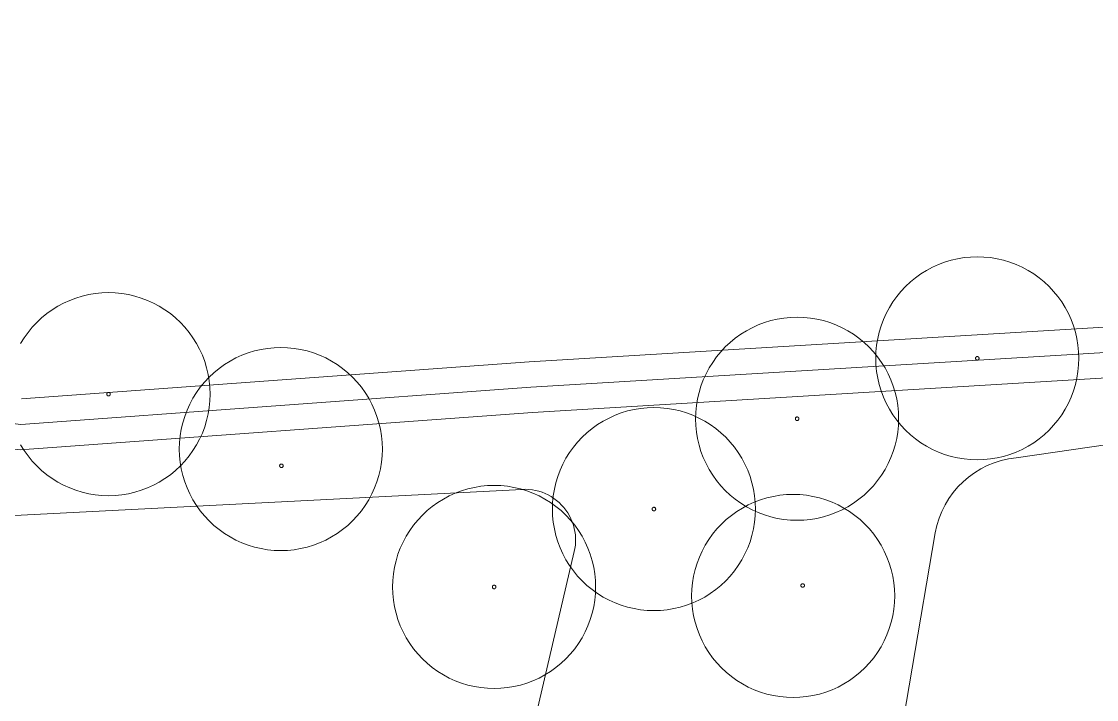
# Model space of a CAD drawing. Header units: inches. Extents: x 501854 to 503583, y 4345579 to 4347155.
# Drawn here: x 502585.98 to 502628.33, y 4346436.54 to 4346463.25 of the extents above; entities that cross this region are included whole.
import ezdxf

# ---------------------------------------------------------------- set-up
doc = ezdxf.new("R2010")
doc.units = ezdxf.units.IN
doc.header["$MEASUREMENT"] = 0
for name, color, linetype, lineweight in [('cp_alberi_linea', 252, 'Continuous', 9), ('cp_canne_tratteggio', 16, 'Continuous', 0), ('cp_pozzette_linee', 142, 'Continuous', 5), ('cp_recinzioni leggere_linea', 132, 'Continuous', 9), ('cp_vegetazione_linee', 34, 'Continuous', 5)]:
    doc.layers.add(name, color=color, linetype=linetype, lineweight=lineweight)

msp = doc.modelspace()

# ---------------------------------------------------------------- hatches: boundary and pattern name
at = {"layer": 'cp_canne_tratteggio', "lineweight": 25}
h = msp.add_hatch(dxfattribs=at)
h.set_pattern_fill('AR-SAND', color=256, scale=1.5, angle=25)
h.set_pattern_definition([(64.2604, (502743.642, 4346446.89), (-1.385729, 2.538138), [0, -2.28, 0, -2.55, 0, -2.4375]), (34.2604, (502743.642, 4346446.89), (0.464291, 4.97512), [0, -1.23, 0, -2.055, 0, -0.7875]), (354.2604, (502741.9946, 4346446.0592), (4.167091, 2.1108425), [0, -0.75, 0, -2.7, 0, -3.525]), (344.2604, (502741.9946, 4346446.059), (3.433469, 3.205822), [0, -0.375, 0, -1.77, 0, -2.025])])
h.paths.add_polyline_path([(501986.281, 4346399.105), (501992.935, 4346401.656, -0.087858), (502078.709, 4346409.996), (502055.176, 4346414.128), (502047.071, 4346414.128), (502025.651, 4346411.815), (502013.493, 4346410.948), (502005.099, 4346407.913), (501993.376, 4346406.178), (501985.56, 4346402.565), (501978.787, 4346403.354), (501975.795, 4346402.313), (501965.994, 4346398.9), (501964.513, 4346399.967), (501961.036, 4346399.377), (501962.485, 4346390.561), (501963.844, 4346390.744), (501967.866, 4346392.12), (501971.252, 4346393.39), (501974.533, 4346394.66), (501979.402, 4346396.565)])
h.paths.add_polyline_path([(502122.318, 4346406.595), (502113.821, 4346407.327), (502102.834, 4346410.692), (502094.776, 4346410.253), (502093.479, 4346408.389, -0.035951), (502128.187, 4346400.979, 0.258775), (502196.159, 4346400.784, -0.063887), (502290.862, 4346433.897), (502290.862, 4346435.079), (502280.765, 4346435.569), (502257.539, 4346429.251), (502239.698, 4346421.898), (502222.613, 4346417.467), (502208.549, 4346409.046), (502193.63, 4346406.067), (502190.347, 4346403.683), (502187.363, 4346401.001), (502176.025, 4346397.127), (502167.371, 4346396.68), (502159.464, 4346394.892), (502138.873, 4346399.28), (502134.918, 4346402.791)])
h.paths.add_polyline_path([(502082.177, 4346412.009), (502078.709, 4346409.996, -0.015034), (502093.479, 4346408.389)])
h.paths.add_polyline_path([(502353.44, 4346437.805), (502354.244, 4346437.9), (502354.964, 4346438.069), (502355.547, 4346438.302), (502356.563, 4346438.725), (502358.087, 4346439.318), (502361.452, 4346440.821), (502363.483, 4346441.012), (502364.457, 4346441.117), (502365.369, 4346441.35), (502367.418, 4346442.095), (502371.102, 4346442.109), (502371.631, 4346442.175), (502372.491, 4346442.44), (502374.304, 4346443.293), (502376.262, 4346443.763), (502378.312, 4346444.093), (502380.584, 4346444.453), (502380.673, 4346444.471), (502380.76, 4346444.498), (502383.669, 4346445.521), (502386.395, 4346446.699), (502394.491, 4346449.874), (502399.095, 4346451.621), (502406.16, 4346454.081), (502409.811, 4346455.272), (502413.541, 4346456.463), (502419.206, 4346458.222), (502423.489, 4346459.318), (502428.518, 4346459.416), (502430.836, 4346458.9), (502430.914, 4346458.886), (502430.993, 4346458.878), (502431.073, 4346458.876), (502431.153, 4346458.881), (502433.057, 4346459.071), (502434.565, 4346459.23), (502436.708, 4346459.151), (502440.607, 4346458.851), (502442.907, 4346458.276), (502445.462, 4346456.328), (502446.313, 4346455.579), (502447.979, 4346454.316), (502448.702, 4346453.847), (502450.589, 4346452.859), (502452.556, 4346450.76), (502453.244, 4346450.469), (502454.62, 4346450.311), (502456.632, 4346450.578), (502458.764, 4346451.027), (502461.394, 4346450.896), (502463.775, 4346450.816), (502465.978, 4346450.824), (502468.141, 4346450.737), (502472.745, 4346450.975), (502476.475, 4346451.055), (502480.67, 4346450.872), (502484.119, 4346450.105), (502484.594, 4346449.605), (502485.876, 4346449.214), (502487.584, 4346449.214), (502487.954, 4346450.248), (502482.423, 4346452.229), (502477.963, 4346453.837), (502471.707, 4346453.775), (502467.867, 4346453.899), (502462.23, 4346454.085), (502449.304, 4346457.705), (502448.036, 4346460.08), (502444.59, 4346462.583), (502438.482, 4346461.957), (502425.325, 4346461.645), (502408.566, 4346456.483), (502391.651, 4346451.165), (502384.446, 4346450.383), (502375.519, 4346446.941), (502356.375, 4346443.499), (502353.164, 4346441.458), (502348.98, 4346439.32), (502335.746, 4346437.863), (502321.539, 4346434.462), (502311.987, 4346435.116), (502308.869, 4346435.113), (502308.869, 4346433.462), (502311.87, 4346433.28), (502313.105, 4346433.175), (502317.259, 4346432.963), (502320.022, 4346432.81), (502320.095, 4346432.809), (502320.167, 4346432.813), (502320.184, 4346432.815), (502323.397, 4346433.772), (502326.917, 4346434.228), (502330.279, 4346434.155), (502330.79, 4346434.216), (502333.195, 4346434.963), (502334.981, 4346434.82), (502336.092, 4346434.851), (502337.68, 4346434.851), (502339.823, 4346435.014), (502342.598, 4346435.624), (502344.93, 4346435.846), (502347.955, 4346436.558), (502349.731, 4346437.279), (502351.928, 4346437.686)])
h.paths.add_polyline_path([(502768.185, 4346429.638), (502763.485, 4346428.055), (502757.435, 4346427.839), (502754.975, 4346427.752), (502747.195, 4346428.991), (502747.239, 4346427.582), (502750.564, 4346426.502), (502752.866, 4346426.184), (502755.644, 4346426.105), (502757.708, 4346426.263), (502759.613, 4346426.581), (502761.915, 4346426.978), (502764.058, 4346426.978), (502766.36, 4346427.057), (502768.257, 4346427.328)])

# ---------------------------------------------------------------- linework, layer by layer
at = {"layer": 'cp_alberi_linea'}
for points in [[(502627.632, 4346449.983), (502627.624, 4346450.244), (502627.598, 4346450.505), (502627.555, 4346450.763), (502627.496, 4346451.018), (502627.42, 4346451.268), (502627.328, 4346451.513), (502627.22, 4346451.752), (502627.096, 4346451.983), (502626.958, 4346452.205), (502626.806, 4346452.418), (502626.64, 4346452.62), (502626.461, 4346452.811), (502626.27, 4346452.99), (502626.067, 4346453.156), (502625.854, 4346453.309), (502625.632, 4346453.447), (502625.401, 4346453.57), (502625.163, 4346453.678), (502624.918, 4346453.77), (502624.667, 4346453.846), (502624.413, 4346453.906), (502624.154, 4346453.948), (502623.894, 4346453.974), (502623.632, 4346453.983), (502623.371, 4346453.974), (502623.11, 4346453.948), (502622.852, 4346453.906), (502622.597, 4346453.846), (502622.346, 4346453.77), (502622.101, 4346453.678), (502621.863, 4346453.57), (502621.632, 4346453.447), (502621.41, 4346453.309), (502621.197, 4346453.156), (502620.995, 4346452.99), (502620.804, 4346452.811), (502620.625, 4346452.62), (502620.459, 4346452.418), (502620.306, 4346452.205), (502620.168, 4346451.983), (502620.045, 4346451.752), (502619.937, 4346451.513), (502619.844, 4346451.268), (502619.769, 4346451.018), (502619.709, 4346450.763), (502619.666, 4346450.505), (502619.641, 4346450.244), (502619.632, 4346449.983), (502619.641, 4346449.721), (502619.666, 4346449.461), (502619.709, 4346449.202), (502619.769, 4346448.947), (502619.844, 4346448.697), (502619.937, 4346448.452), (502620.045, 4346448.214), (502620.168, 4346447.983), (502620.306, 4346447.76), (502620.459, 4346447.548), (502620.625, 4346447.345), (502620.804, 4346447.154), (502620.995, 4346446.975), (502621.197, 4346446.809), (502621.41, 4346446.657), (502621.632, 4346446.519), (502621.863, 4346446.395), (502622.101, 4346446.287), (502622.346, 4346446.195), (502622.597, 4346446.119), (502622.852, 4346446.06), (502623.11, 4346446.017), (502623.371, 4346445.991), (502623.632, 4346445.983), (502623.894, 4346445.991), (502624.154, 4346446.017), (502624.413, 4346446.06), (502624.667, 4346446.119), (502624.918, 4346446.195), (502625.163, 4346446.287), (502625.401, 4346446.395), (502625.632, 4346446.519), (502625.854, 4346446.657), (502626.067, 4346446.809), (502626.27, 4346446.975), (502626.461, 4346447.154), (502626.64, 4346447.345), (502626.806, 4346447.548), (502626.958, 4346447.76), (502627.096, 4346447.983), (502627.22, 4346448.214), (502627.328, 4346448.452), (502627.42, 4346448.697), (502627.496, 4346448.947), (502627.555, 4346449.202), (502627.598, 4346449.461), (502627.624, 4346449.721)], [(502620.534, 4346447.602), (502620.525, 4346447.864), (502620.499, 4346448.124), (502620.457, 4346448.383), (502620.397, 4346448.637), (502620.321, 4346448.888), (502620.229, 4346449.133), (502620.121, 4346449.371), (502619.998, 4346449.602), (502619.86, 4346449.824), (502619.707, 4346450.037), (502619.541, 4346450.24), (502619.362, 4346450.431), (502619.171, 4346450.61), (502618.969, 4346450.776), (502618.756, 4346450.928), (502618.534, 4346451.066), (502618.303, 4346451.19), (502618.064, 4346451.298), (502617.819, 4346451.39), (502617.569, 4346451.466), (502617.314, 4346451.525), (502617.056, 4346451.568), (502616.795, 4346451.594), (502616.534, 4346451.602), (502616.272, 4346451.594), (502616.012, 4346451.568), (502615.753, 4346451.525), (502615.498, 4346451.466), (502615.248, 4346451.39), (502615.003, 4346451.298), (502614.765, 4346451.19), (502614.534, 4346451.066), (502614.311, 4346450.928), (502614.099, 4346450.776), (502613.896, 4346450.61), (502613.705, 4346450.431), (502613.526, 4346450.24), (502613.36, 4346450.037), (502613.208, 4346449.824), (502613.07, 4346449.602), (502612.946, 4346449.371), (502612.838, 4346449.133), (502612.746, 4346448.888), (502612.67, 4346448.637), (502612.611, 4346448.383), (502612.568, 4346448.124), (502612.542, 4346447.864), (502612.534, 4346447.602), (502612.542, 4346447.341), (502612.568, 4346447.08), (502612.611, 4346446.822), (502612.67, 4346446.567), (502612.746, 4346446.316), (502612.838, 4346446.071), (502612.946, 4346445.833), (502613.07, 4346445.602), (502613.208, 4346445.38), (502613.36, 4346445.167), (502613.526, 4346444.965), (502613.705, 4346444.774), (502613.896, 4346444.595), (502614.099, 4346444.429), (502614.311, 4346444.276), (502614.534, 4346444.138), (502614.765, 4346444.015), (502615.003, 4346443.907), (502615.248, 4346443.814), (502615.498, 4346443.738), (502615.753, 4346443.679), (502616.012, 4346443.636), (502616.272, 4346443.611), (502616.534, 4346443.602), (502616.795, 4346443.611), (502617.056, 4346443.636), (502617.314, 4346443.679), (502617.569, 4346443.738), (502617.819, 4346443.814), (502618.064, 4346443.907), (502618.303, 4346444.015), (502618.534, 4346444.138), (502618.756, 4346444.276), (502618.969, 4346444.429), (502619.171, 4346444.595), (502619.362, 4346444.774), (502619.541, 4346444.965), (502619.707, 4346445.167), (502619.86, 4346445.38), (502619.998, 4346445.602), (502620.121, 4346445.833), (502620.229, 4346446.071), (502620.321, 4346446.316), (502620.397, 4346446.567), (502620.457, 4346446.822), (502620.499, 4346447.08), (502620.525, 4346447.341)], [(502600.193, 4346446.408), (502600.184, 4346446.67), (502600.158, 4346446.931), (502600.116, 4346447.189), (502600.056, 4346447.444), (502599.98, 4346447.694), (502599.888, 4346447.939), (502599.78, 4346448.178), (502599.657, 4346448.408), (502599.519, 4346448.631), (502599.366, 4346448.843), (502599.2, 4346449.046), (502599.021, 4346449.237), (502598.83, 4346449.416), (502598.628, 4346449.582), (502598.415, 4346449.734), (502598.193, 4346449.873), (502597.962, 4346449.996), (502597.723, 4346450.104), (502597.478, 4346450.196), (502597.228, 4346450.272), (502596.973, 4346450.332), (502596.715, 4346450.374), (502596.454, 4346450.4), (502596.193, 4346450.408), (502595.931, 4346450.4), (502595.671, 4346450.374), (502595.412, 4346450.332), (502595.157, 4346450.272), (502594.907, 4346450.196), (502594.662, 4346450.104), (502594.423, 4346449.996), (502594.193, 4346449.873), (502593.97, 4346449.734), (502593.758, 4346449.582), (502593.555, 4346449.416), (502593.364, 4346449.237), (502593.185, 4346449.046), (502593.019, 4346448.843), (502592.867, 4346448.631), (502592.729, 4346448.408), (502592.605, 4346448.178), (502592.497, 4346447.939), (502592.405, 4346447.694), (502592.329, 4346447.444), (502592.269, 4346447.189), (502592.227, 4346446.931), (502592.201, 4346446.67), (502592.193, 4346446.408), (502592.201, 4346446.147), (502592.227, 4346445.886), (502592.269, 4346445.628), (502592.329, 4346445.373), (502592.405, 4346445.123), (502592.497, 4346444.878), (502592.605, 4346444.639), (502592.729, 4346444.408), (502592.867, 4346444.186), (502593.019, 4346443.973), (502593.185, 4346443.771), (502593.364, 4346443.58), (502593.555, 4346443.401), (502593.758, 4346443.235), (502593.97, 4346443.083), (502594.193, 4346442.944), (502594.423, 4346442.821), (502594.662, 4346442.713), (502594.907, 4346442.621), (502595.157, 4346442.545), (502595.412, 4346442.485), (502595.671, 4346442.443), (502595.931, 4346442.417), (502596.193, 4346442.408), (502596.454, 4346442.417), (502596.715, 4346442.443), (502596.973, 4346442.485), (502597.228, 4346442.545), (502597.478, 4346442.621), (502597.723, 4346442.713), (502597.962, 4346442.821), (502598.193, 4346442.944), (502598.415, 4346443.083), (502598.628, 4346443.235), (502598.83, 4346443.401), (502599.021, 4346443.58), (502599.2, 4346443.771), (502599.366, 4346443.973), (502599.519, 4346444.186), (502599.657, 4346444.408), (502599.78, 4346444.639), (502599.888, 4346444.878), (502599.98, 4346445.123), (502600.056, 4346445.373), (502600.116, 4346445.628), (502600.158, 4346445.886), (502600.184, 4346446.147)], [(502623.702, 4346449.983), (502623.702, 4346449.987), (502623.702, 4346449.992), (502623.701, 4346449.996), (502623.7, 4346450.001), (502623.699, 4346450.005), (502623.697, 4346450.009), (502623.695, 4346450.014), (502623.693, 4346450.018), (502623.69, 4346450.022), (502623.688, 4346450.025), (502623.685, 4346450.029), (502623.682, 4346450.032), (502623.678, 4346450.035), (502623.675, 4346450.038), (502623.671, 4346450.041), (502623.667, 4346450.043), (502623.663, 4346450.046), (502623.659, 4346450.047), (502623.655, 4346450.049), (502623.65, 4346450.05), (502623.646, 4346450.051), (502623.641, 4346450.052), (502623.637, 4346450.053), (502623.632, 4346450.053), (502623.628, 4346450.053), (502623.623, 4346450.052), (502623.619, 4346450.051), (502623.614, 4346450.05), (502623.61, 4346450.049), (502623.605, 4346450.047), (502623.601, 4346450.046), (502623.597, 4346450.043), (502623.593, 4346450.041), (502623.59, 4346450.038), (502623.586, 4346450.035), (502623.583, 4346450.032), (502623.58, 4346450.029), (502623.577, 4346450.025), (502623.574, 4346450.022), (502623.571, 4346450.018), (502623.569, 4346450.014), (502623.567, 4346450.009), (502623.566, 4346450.005), (502623.564, 4346450.001), (502623.563, 4346449.996), (502623.563, 4346449.992), (502623.562, 4346449.987), (502623.562, 4346449.983), (502623.562, 4346449.978), (502623.563, 4346449.974), (502623.563, 4346449.969), (502623.564, 4346449.965), (502623.566, 4346449.96), (502623.567, 4346449.956), (502623.569, 4346449.952), (502623.571, 4346449.948), (502623.574, 4346449.944), (502623.577, 4346449.94), (502623.58, 4346449.936), (502623.583, 4346449.933), (502623.586, 4346449.93), (502623.59, 4346449.927), (502623.593, 4346449.924), (502623.597, 4346449.922), (502623.601, 4346449.92), (502623.605, 4346449.918), (502623.61, 4346449.916), (502623.614, 4346449.915), (502623.619, 4346449.914), (502623.623, 4346449.913), (502623.628, 4346449.913), (502623.632, 4346449.913), (502623.637, 4346449.913), (502623.641, 4346449.913), (502623.646, 4346449.914), (502623.65, 4346449.915), (502623.655, 4346449.916), (502623.659, 4346449.918), (502623.663, 4346449.92), (502623.667, 4346449.922), (502623.671, 4346449.924), (502623.675, 4346449.927), (502623.678, 4346449.93), (502623.682, 4346449.933), (502623.685, 4346449.936), (502623.688, 4346449.94), (502623.69, 4346449.944), (502623.693, 4346449.948), (502623.695, 4346449.952), (502623.697, 4346449.956), (502623.699, 4346449.96), (502623.7, 4346449.965), (502623.701, 4346449.969), (502623.702, 4346449.974), (502623.702, 4346449.978)], [(502589.476, 4346448.57), (502589.475, 4346448.575), (502589.475, 4346448.579), (502589.474, 4346448.584), (502589.473, 4346448.588), (502589.472, 4346448.593), (502589.47, 4346448.597), (502589.468, 4346448.601), (502589.466, 4346448.605), (502589.464, 4346448.609), (502589.461, 4346448.613), (502589.458, 4346448.616), (502589.455, 4346448.62), (502589.452, 4346448.623), (502589.448, 4346448.626), (502589.444, 4346448.629), (502589.44, 4346448.631), (502589.436, 4346448.633), (502589.432, 4346448.635), (502589.428, 4346448.637), (502589.424, 4346448.638), (502589.419, 4346448.639), (502589.415, 4346448.64), (502589.41, 4346448.64), (502589.405, 4346448.64), (502589.401, 4346448.64), (502589.396, 4346448.64), (502589.392, 4346448.639), (502589.387, 4346448.638), (502589.383, 4346448.637), (502589.379, 4346448.635), (502589.374, 4346448.633), (502589.37, 4346448.631), (502589.366, 4346448.629), (502589.363, 4346448.626), (502589.359, 4346448.623), (502589.356, 4346448.62), (502589.353, 4346448.616), (502589.35, 4346448.613), (502589.347, 4346448.609), (502589.345, 4346448.605), (502589.343, 4346448.601), (502589.341, 4346448.597), (502589.339, 4346448.593), (502589.338, 4346448.588), (502589.337, 4346448.584), (502589.336, 4346448.579), (502589.335, 4346448.575), (502589.335, 4346448.57), (502589.335, 4346448.566), (502589.336, 4346448.561), (502589.337, 4346448.557), (502589.338, 4346448.552), (502589.339, 4346448.548), (502589.341, 4346448.543), (502589.343, 4346448.539), (502589.345, 4346448.535), (502589.347, 4346448.531), (502589.35, 4346448.528), (502589.353, 4346448.524), (502589.356, 4346448.521), (502589.359, 4346448.518), (502589.363, 4346448.515), (502589.366, 4346448.512), (502589.37, 4346448.51), (502589.374, 4346448.507), (502589.379, 4346448.505), (502589.383, 4346448.504), (502589.387, 4346448.503), (502589.392, 4346448.501), (502589.396, 4346448.501), (502589.401, 4346448.5), (502589.405, 4346448.5), (502589.41, 4346448.5), (502589.415, 4346448.501), (502589.419, 4346448.501), (502589.424, 4346448.503), (502589.428, 4346448.504), (502589.432, 4346448.505), (502589.436, 4346448.507), (502589.44, 4346448.51), (502589.444, 4346448.512), (502589.448, 4346448.515), (502589.452, 4346448.518), (502589.455, 4346448.521), (502589.458, 4346448.524), (502589.461, 4346448.528), (502589.464, 4346448.531), (502589.466, 4346448.535), (502589.468, 4346448.539), (502589.47, 4346448.543), (502589.472, 4346448.548), (502589.473, 4346448.552), (502589.474, 4346448.557), (502589.475, 4346448.561), (502589.475, 4346448.566)], [(502614.892, 4346444.044), (502614.883, 4346444.305), (502614.858, 4346444.566), (502614.815, 4346444.824), (502614.756, 4346445.079), (502614.68, 4346445.33), (502614.588, 4346445.575), (502614.48, 4346445.813), (502614.356, 4346446.044), (502614.218, 4346446.266), (502614.065, 4346446.479), (502613.899, 4346446.681), (502613.72, 4346446.872), (502613.529, 4346447.051), (502613.327, 4346447.217), (502613.114, 4346447.37), (502612.892, 4346447.508), (502612.661, 4346447.631), (502612.423, 4346447.739), (502612.178, 4346447.832), (502611.927, 4346447.908), (502611.672, 4346447.967), (502611.414, 4346448.01), (502611.154, 4346448.035), (502610.892, 4346448.044), (502610.63, 4346448.035), (502610.37, 4346448.01), (502610.112, 4346447.967), (502609.857, 4346447.908), (502609.606, 4346447.832), (502609.361, 4346447.739), (502609.123, 4346447.631), (502608.892, 4346447.508), (502608.67, 4346447.37), (502608.457, 4346447.217), (502608.255, 4346447.051), (502608.064, 4346446.872), (502607.885, 4346446.681), (502607.719, 4346446.479), (502607.566, 4346446.266), (502607.428, 4346446.044), (502607.305, 4346445.813), (502607.197, 4346445.575), (502607.104, 4346445.33), (502607.028, 4346445.079), (502606.969, 4346444.824), (502606.926, 4346444.566), (502606.901, 4346444.305), (502606.892, 4346444.044), (502606.901, 4346443.782), (502606.926, 4346443.522), (502606.969, 4346443.263), (502607.028, 4346443.009), (502607.104, 4346442.758), (502607.197, 4346442.513), (502607.305, 4346442.275), (502607.428, 4346442.044), (502607.566, 4346441.822), (502607.719, 4346441.609), (502607.885, 4346441.406), (502608.064, 4346441.215), (502608.255, 4346441.036), (502608.457, 4346440.87), (502608.67, 4346440.718), (502608.892, 4346440.58), (502609.123, 4346440.456), (502609.361, 4346440.348), (502609.606, 4346440.256), (502609.857, 4346440.18), (502610.112, 4346440.121), (502610.37, 4346440.078), (502610.63, 4346440.052), (502610.892, 4346440.044), (502611.154, 4346440.052), (502611.414, 4346440.078), (502611.672, 4346440.121), (502611.927, 4346440.18), (502612.178, 4346440.256), (502612.423, 4346440.348), (502612.661, 4346440.456), (502612.892, 4346440.58), (502613.114, 4346440.718), (502613.327, 4346440.87), (502613.529, 4346441.036), (502613.72, 4346441.215), (502613.899, 4346441.406), (502614.065, 4346441.609), (502614.218, 4346441.822), (502614.356, 4346442.044), (502614.48, 4346442.275), (502614.588, 4346442.513), (502614.68, 4346442.758), (502614.756, 4346443.009), (502614.815, 4346443.263), (502614.858, 4346443.522), (502614.883, 4346443.782)], [(502616.604, 4346447.602), (502616.604, 4346447.607), (502616.603, 4346447.611), (502616.602, 4346447.616), (502616.601, 4346447.62), (502616.6, 4346447.625), (502616.598, 4346447.629), (502616.597, 4346447.633), (502616.594, 4346447.637), (502616.592, 4346447.641), (502616.589, 4346447.645), (502616.586, 4346447.648), (502616.583, 4346447.652), (502616.58, 4346447.655), (502616.576, 4346447.658), (502616.573, 4346447.66), (502616.569, 4346447.663), (502616.565, 4346447.665), (502616.561, 4346447.667), (502616.556, 4346447.669), (502616.552, 4346447.67), (502616.547, 4346447.671), (502616.543, 4346447.672), (502616.538, 4346447.672), (502616.534, 4346447.672), (502616.529, 4346447.672), (502616.525, 4346447.672), (502616.52, 4346447.671), (502616.516, 4346447.67), (502616.511, 4346447.669), (502616.507, 4346447.667), (502616.503, 4346447.665), (502616.499, 4346447.663), (502616.495, 4346447.66), (502616.491, 4346447.658), (502616.487, 4346447.655), (502616.484, 4346447.652), (502616.481, 4346447.648), (502616.478, 4346447.645), (502616.475, 4346447.641), (502616.473, 4346447.637), (502616.471, 4346447.633), (502616.469, 4346447.629), (502616.467, 4346447.625), (502616.466, 4346447.62), (502616.465, 4346447.616), (502616.464, 4346447.611), (502616.464, 4346447.607), (502616.464, 4346447.602), (502616.464, 4346447.598), (502616.464, 4346447.593), (502616.465, 4346447.589), (502616.466, 4346447.584), (502616.467, 4346447.58), (502616.469, 4346447.575), (502616.471, 4346447.571), (502616.473, 4346447.567), (502616.475, 4346447.563), (502616.478, 4346447.56), (502616.481, 4346447.556), (502616.484, 4346447.553), (502616.487, 4346447.549), (502616.491, 4346447.547), (502616.495, 4346447.544), (502616.499, 4346447.541), (502616.503, 4346447.539), (502616.507, 4346447.537), (502616.511, 4346447.536), (502616.516, 4346447.534), (502616.52, 4346447.533), (502616.525, 4346447.533), (502616.529, 4346447.532), (502616.534, 4346447.532), (502616.538, 4346447.532), (502616.543, 4346447.533), (502616.547, 4346447.533), (502616.552, 4346447.534), (502616.556, 4346447.536), (502616.561, 4346447.537), (502616.565, 4346447.539), (502616.569, 4346447.541), (502616.573, 4346447.544), (502616.576, 4346447.547), (502616.58, 4346447.549), (502616.583, 4346447.553), (502616.586, 4346447.556), (502616.589, 4346447.56), (502616.592, 4346447.563), (502616.594, 4346447.567), (502616.597, 4346447.571), (502616.598, 4346447.575), (502616.6, 4346447.58), (502616.601, 4346447.584), (502616.602, 4346447.589), (502616.603, 4346447.593), (502616.604, 4346447.598)], [(502596.286, 4346445.748), (502596.286, 4346445.753), (502596.285, 4346445.757), (502596.285, 4346445.762), (502596.283, 4346445.766), (502596.282, 4346445.771), (502596.281, 4346445.775), (502596.279, 4346445.779), (502596.276, 4346445.783), (502596.274, 4346445.787), (502596.271, 4346445.791), (502596.268, 4346445.794), (502596.265, 4346445.798), (502596.262, 4346445.801), (502596.258, 4346445.804), (502596.255, 4346445.807), (502596.251, 4346445.809), (502596.247, 4346445.811), (502596.243, 4346445.813), (502596.238, 4346445.815), (502596.234, 4346445.816), (502596.229, 4346445.817), (502596.225, 4346445.818), (502596.22, 4346445.818), (502596.216, 4346445.818), (502596.211, 4346445.818), (502596.207, 4346445.818), (502596.202, 4346445.817), (502596.198, 4346445.816), (502596.193, 4346445.815), (502596.189, 4346445.813), (502596.185, 4346445.811), (502596.181, 4346445.809), (502596.177, 4346445.807), (502596.173, 4346445.804), (502596.17, 4346445.801), (502596.166, 4346445.798), (502596.163, 4346445.794), (502596.16, 4346445.791), (502596.157, 4346445.787), (502596.155, 4346445.783), (502596.153, 4346445.779), (502596.151, 4346445.775), (502596.149, 4346445.771), (502596.148, 4346445.766), (502596.147, 4346445.762), (502596.146, 4346445.757), (502596.146, 4346445.753), (502596.146, 4346445.748), (502596.146, 4346445.744), (502596.146, 4346445.739), (502596.147, 4346445.735), (502596.148, 4346445.73), (502596.149, 4346445.726), (502596.151, 4346445.721), (502596.153, 4346445.717), (502596.155, 4346445.713), (502596.157, 4346445.709), (502596.16, 4346445.706), (502596.163, 4346445.702), (502596.166, 4346445.699), (502596.17, 4346445.696), (502596.173, 4346445.693), (502596.177, 4346445.69), (502596.181, 4346445.688), (502596.185, 4346445.685), (502596.189, 4346445.684), (502596.193, 4346445.682), (502596.198, 4346445.681), (502596.202, 4346445.68), (502596.207, 4346445.679), (502596.211, 4346445.678), (502596.216, 4346445.678), (502596.22, 4346445.678), (502596.225, 4346445.679), (502596.229, 4346445.68), (502596.234, 4346445.681), (502596.238, 4346445.682), (502596.243, 4346445.684), (502596.247, 4346445.685), (502596.251, 4346445.688), (502596.255, 4346445.69), (502596.258, 4346445.693), (502596.262, 4346445.696), (502596.265, 4346445.699), (502596.268, 4346445.702), (502596.271, 4346445.706), (502596.274, 4346445.709), (502596.276, 4346445.713), (502596.279, 4346445.717), (502596.281, 4346445.721), (502596.282, 4346445.726), (502596.283, 4346445.73), (502596.285, 4346445.735), (502596.285, 4346445.739), (502596.286, 4346445.744)], [(502608.597, 4346440.975), (502608.588, 4346441.236), (502608.563, 4346441.497), (502608.52, 4346441.755), (502608.461, 4346442.01), (502608.385, 4346442.261), (502608.293, 4346442.506), (502608.184, 4346442.744), (502608.061, 4346442.975), (502607.923, 4346443.197), (502607.77, 4346443.41), (502607.604, 4346443.612), (502607.425, 4346443.803), (502607.234, 4346443.982), (502607.032, 4346444.148), (502606.819, 4346444.301), (502606.597, 4346444.439), (502606.366, 4346444.562), (502606.128, 4346444.67), (502605.883, 4346444.763), (502605.632, 4346444.838), (502605.377, 4346444.898), (502605.119, 4346444.941), (502604.859, 4346444.966), (502604.597, 4346444.975), (502604.335, 4346444.966), (502604.075, 4346444.941), (502603.817, 4346444.898), (502603.562, 4346444.838), (502603.311, 4346444.763), (502603.066, 4346444.67), (502602.828, 4346444.562), (502602.597, 4346444.439), (502602.375, 4346444.301), (502602.162, 4346444.148), (502601.96, 4346443.982), (502601.769, 4346443.803), (502601.59, 4346443.612), (502601.424, 4346443.41), (502601.271, 4346443.197), (502601.133, 4346442.975), (502601.009, 4346442.744), (502600.901, 4346442.506), (502600.809, 4346442.261), (502600.733, 4346442.01), (502600.674, 4346441.755), (502600.631, 4346441.497), (502600.606, 4346441.236), (502600.597, 4346440.975), (502600.606, 4346440.713), (502600.631, 4346440.453), (502600.674, 4346440.194), (502600.733, 4346439.94), (502600.809, 4346439.689), (502600.901, 4346439.444), (502601.009, 4346439.206), (502601.133, 4346438.975), (502601.271, 4346438.753), (502601.424, 4346438.54), (502601.59, 4346438.337), (502601.769, 4346438.146), (502601.96, 4346437.967), (502602.162, 4346437.801), (502602.375, 4346437.649), (502602.597, 4346437.511), (502602.828, 4346437.387), (502603.066, 4346437.279), (502603.311, 4346437.187), (502603.562, 4346437.111), (502603.817, 4346437.052), (502604.075, 4346437.009), (502604.335, 4346436.983), (502604.597, 4346436.975), (502604.859, 4346436.983), (502605.119, 4346437.009), (502605.377, 4346437.052), (502605.632, 4346437.111), (502605.883, 4346437.187), (502606.128, 4346437.279), (502606.366, 4346437.387), (502606.597, 4346437.511), (502606.819, 4346437.649), (502607.032, 4346437.801), (502607.234, 4346437.967), (502607.425, 4346438.146), (502607.604, 4346438.337), (502607.77, 4346438.54), (502607.923, 4346438.753), (502608.061, 4346438.975), (502608.184, 4346439.206), (502608.293, 4346439.444), (502608.385, 4346439.689), (502608.461, 4346439.94), (502608.52, 4346440.194), (502608.563, 4346440.453), (502608.588, 4346440.713)], [(502620.379, 4346440.622), (502620.37, 4346440.883), (502620.345, 4346441.144), (502620.302, 4346441.402), (502620.242, 4346441.657), (502620.166, 4346441.908), (502620.074, 4346442.153), (502619.966, 4346442.391), (502619.843, 4346442.622), (502619.705, 4346442.844), (502619.552, 4346443.057), (502619.386, 4346443.259), (502619.207, 4346443.45), (502619.016, 4346443.629), (502618.814, 4346443.795), (502618.601, 4346443.948), (502618.379, 4346444.086), (502618.148, 4346444.209), (502617.909, 4346444.317), (502617.665, 4346444.409), (502617.414, 4346444.485), (502617.159, 4346444.545), (502616.901, 4346444.588), (502616.64, 4346444.613), (502616.379, 4346444.622), (502616.117, 4346444.613), (502615.857, 4346444.588), (502615.598, 4346444.545), (502615.343, 4346444.485), (502615.093, 4346444.409), (502614.848, 4346444.317), (502614.61, 4346444.209), (502614.379, 4346444.086), (502614.156, 4346443.948), (502613.944, 4346443.795), (502613.741, 4346443.629), (502613.55, 4346443.45), (502613.371, 4346443.259), (502613.205, 4346443.057), (502613.053, 4346442.844), (502612.915, 4346442.622), (502612.791, 4346442.391), (502612.683, 4346442.153), (502612.591, 4346441.908), (502612.515, 4346441.657), (502612.456, 4346441.402), (502612.413, 4346441.144), (502612.387, 4346440.883), (502612.379, 4346440.622), (502612.387, 4346440.36), (502612.413, 4346440.1), (502612.456, 4346439.841), (502612.515, 4346439.587), (502612.591, 4346439.336), (502612.683, 4346439.091), (502612.791, 4346438.853), (502612.915, 4346438.622), (502613.053, 4346438.399), (502613.205, 4346438.187), (502613.371, 4346437.984), (502613.55, 4346437.793), (502613.741, 4346437.614), (502613.944, 4346437.448), (502614.156, 4346437.296), (502614.379, 4346437.158), (502614.61, 4346437.034), (502614.848, 4346436.926), (502615.093, 4346436.834), (502615.343, 4346436.758), (502615.598, 4346436.699), (502615.857, 4346436.656), (502616.117, 4346436.63), (502616.379, 4346436.622), (502616.64, 4346436.63), (502616.901, 4346436.656), (502617.159, 4346436.699), (502617.414, 4346436.758), (502617.665, 4346436.834), (502617.909, 4346436.926), (502618.148, 4346437.034), (502618.379, 4346437.158), (502618.601, 4346437.296), (502618.814, 4346437.448), (502619.016, 4346437.614), (502619.207, 4346437.793), (502619.386, 4346437.984), (502619.552, 4346438.187), (502619.705, 4346438.399), (502619.843, 4346438.622), (502619.966, 4346438.853), (502620.074, 4346439.091), (502620.166, 4346439.336), (502620.242, 4346439.587), (502620.302, 4346439.841), (502620.345, 4346440.1), (502620.37, 4346440.36)], [(502610.962, 4346444.044), (502610.962, 4346444.048), (502610.962, 4346444.053), (502610.961, 4346444.058), (502610.96, 4346444.062), (502610.958, 4346444.066), (502610.957, 4346444.071), (502610.955, 4346444.075), (502610.953, 4346444.079), (502610.95, 4346444.083), (502610.948, 4346444.087), (502610.945, 4346444.09), (502610.942, 4346444.093), (502610.938, 4346444.097), (502610.935, 4346444.099), (502610.931, 4346444.102), (502610.927, 4346444.105), (502610.923, 4346444.107), (502610.919, 4346444.109), (502610.915, 4346444.11), (502610.91, 4346444.112), (502610.906, 4346444.113), (502610.901, 4346444.113), (502610.897, 4346444.114), (502610.892, 4346444.114), (502610.887, 4346444.114), (502610.883, 4346444.113), (502610.878, 4346444.113), (502610.874, 4346444.112), (502610.87, 4346444.11), (502610.865, 4346444.109), (502610.861, 4346444.107), (502610.857, 4346444.105), (502610.853, 4346444.102), (502610.849, 4346444.099), (502610.846, 4346444.097), (502610.842, 4346444.093), (502610.839, 4346444.09), (502610.836, 4346444.087), (502610.834, 4346444.083), (502610.831, 4346444.079), (502610.829, 4346444.075), (502610.827, 4346444.071), (502610.826, 4346444.066), (502610.824, 4346444.062), (502610.823, 4346444.058), (502610.823, 4346444.053), (502610.822, 4346444.048), (502610.822, 4346444.044), (502610.822, 4346444.039), (502610.823, 4346444.035), (502610.823, 4346444.03), (502610.824, 4346444.026), (502610.826, 4346444.021), (502610.827, 4346444.017), (502610.829, 4346444.013), (502610.831, 4346444.009), (502610.834, 4346444.005), (502610.836, 4346444.001), (502610.839, 4346443.998), (502610.842, 4346443.994), (502610.846, 4346443.991), (502610.849, 4346443.988), (502610.853, 4346443.986), (502610.857, 4346443.983), (502610.861, 4346443.981), (502610.865, 4346443.979), (502610.87, 4346443.977), (502610.874, 4346443.976), (502610.878, 4346443.975), (502610.883, 4346443.974), (502610.887, 4346443.974), (502610.892, 4346443.974), (502610.897, 4346443.974), (502610.901, 4346443.974), (502610.906, 4346443.975), (502610.91, 4346443.976), (502610.915, 4346443.977), (502610.919, 4346443.979), (502610.923, 4346443.981), (502610.927, 4346443.983), (502610.931, 4346443.986), (502610.935, 4346443.988), (502610.938, 4346443.991), (502610.942, 4346443.994), (502610.945, 4346443.998), (502610.948, 4346444.001), (502610.95, 4346444.005), (502610.953, 4346444.009), (502610.955, 4346444.013), (502610.957, 4346444.017), (502610.958, 4346444.021), (502610.96, 4346444.026), (502610.961, 4346444.03), (502610.962, 4346444.035), (502610.962, 4346444.039)], [(502604.667, 4346440.975), (502604.667, 4346440.979), (502604.666, 4346440.984), (502604.666, 4346440.988), (502604.665, 4346440.993), (502604.663, 4346440.997), (502604.662, 4346441.002), (502604.66, 4346441.006), (502604.658, 4346441.01), (502604.655, 4346441.014), (502604.653, 4346441.017), (502604.65, 4346441.021), (502604.647, 4346441.024), (502604.643, 4346441.027), (502604.64, 4346441.03), (502604.636, 4346441.033), (502604.632, 4346441.035), (502604.628, 4346441.038), (502604.624, 4346441.04), (502604.62, 4346441.041), (502604.615, 4346441.042), (502604.611, 4346441.044), (502604.606, 4346441.044), (502604.602, 4346441.045), (502604.597, 4346441.045), (502604.592, 4346441.045), (502604.588, 4346441.044), (502604.583, 4346441.044), (502604.579, 4346441.042), (502604.574, 4346441.041), (502604.57, 4346441.04), (502604.566, 4346441.038), (502604.562, 4346441.035), (502604.558, 4346441.033), (502604.554, 4346441.03), (502604.551, 4346441.027), (502604.547, 4346441.024), (502604.544, 4346441.021), (502604.541, 4346441.017), (502604.539, 4346441.014), (502604.536, 4346441.01), (502604.534, 4346441.006), (502604.532, 4346441.002), (502604.531, 4346440.997), (502604.529, 4346440.993), (502604.528, 4346440.988), (502604.527, 4346440.984), (502604.527, 4346440.979), (502604.527, 4346440.975), (502604.527, 4346440.97), (502604.527, 4346440.966), (502604.528, 4346440.961), (502604.529, 4346440.957), (502604.531, 4346440.952), (502604.532, 4346440.948), (502604.534, 4346440.944), (502604.536, 4346440.94), (502604.539, 4346440.936), (502604.541, 4346440.932), (502604.544, 4346440.929), (502604.547, 4346440.925), (502604.551, 4346440.922), (502604.554, 4346440.919), (502604.558, 4346440.916), (502604.562, 4346440.914), (502604.566, 4346440.912), (502604.57, 4346440.91), (502604.574, 4346440.908), (502604.579, 4346440.907), (502604.583, 4346440.906), (502604.588, 4346440.905), (502604.592, 4346440.905), (502604.597, 4346440.905), (502604.602, 4346440.905), (502604.606, 4346440.905), (502604.611, 4346440.906), (502604.615, 4346440.907), (502604.62, 4346440.908), (502604.624, 4346440.91), (502604.628, 4346440.912), (502604.632, 4346440.914), (502604.636, 4346440.916), (502604.64, 4346440.919), (502604.643, 4346440.922), (502604.647, 4346440.925), (502604.65, 4346440.929), (502604.653, 4346440.932), (502604.655, 4346440.936), (502604.658, 4346440.94), (502604.66, 4346440.944), (502604.662, 4346440.948), (502604.663, 4346440.952), (502604.665, 4346440.957), (502604.666, 4346440.961), (502604.666, 4346440.966), (502604.667, 4346440.97)], [(502616.823, 4346441.033), (502616.823, 4346441.038), (502616.822, 4346441.042), (502616.822, 4346441.047), (502616.821, 4346441.051), (502616.819, 4346441.056), (502616.818, 4346441.06), (502616.816, 4346441.064), (502616.814, 4346441.068), (502616.811, 4346441.072), (502616.808, 4346441.076), (502616.806, 4346441.079), (502616.802, 4346441.083), (502616.799, 4346441.086), (502616.795, 4346441.089), (502616.792, 4346441.091), (502616.788, 4346441.094), (502616.784, 4346441.096), (502616.78, 4346441.098), (502616.775, 4346441.099), (502616.771, 4346441.101), (502616.766, 4346441.102), (502616.762, 4346441.102), (502616.757, 4346441.103), (502616.753, 4346441.103), (502616.748, 4346441.103), (502616.744, 4346441.102), (502616.739, 4346441.102), (502616.735, 4346441.101), (502616.73, 4346441.099), (502616.726, 4346441.098), (502616.722, 4346441.096), (502616.718, 4346441.094), (502616.714, 4346441.091), (502616.71, 4346441.089), (502616.707, 4346441.086), (502616.703, 4346441.083), (502616.7, 4346441.079), (502616.697, 4346441.076), (502616.695, 4346441.072), (502616.692, 4346441.068), (502616.69, 4346441.064), (502616.688, 4346441.06), (502616.686, 4346441.056), (502616.685, 4346441.051), (502616.684, 4346441.047), (502616.683, 4346441.042), (502616.683, 4346441.038), (502616.683, 4346441.033), (502616.683, 4346441.028), (502616.683, 4346441.024), (502616.684, 4346441.019), (502616.685, 4346441.015), (502616.686, 4346441.01), (502616.688, 4346441.006), (502616.69, 4346441.002), (502616.692, 4346440.998), (502616.695, 4346440.994), (502616.697, 4346440.99), (502616.7, 4346440.987), (502616.703, 4346440.983), (502616.707, 4346440.98), (502616.71, 4346440.977), (502616.714, 4346440.975), (502616.718, 4346440.972), (502616.722, 4346440.97), (502616.726, 4346440.968), (502616.73, 4346440.967), (502616.735, 4346440.965), (502616.739, 4346440.964), (502616.744, 4346440.963), (502616.748, 4346440.963), (502616.753, 4346440.963), (502616.757, 4346440.963), (502616.762, 4346440.963), (502616.766, 4346440.964), (502616.771, 4346440.965), (502616.775, 4346440.967), (502616.78, 4346440.968), (502616.784, 4346440.97), (502616.788, 4346440.972), (502616.792, 4346440.975), (502616.795, 4346440.977), (502616.799, 4346440.98), (502616.802, 4346440.983), (502616.806, 4346440.987), (502616.808, 4346440.99), (502616.811, 4346440.994), (502616.814, 4346440.998), (502616.816, 4346441.002), (502616.818, 4346441.006), (502616.819, 4346441.01), (502616.821, 4346441.015), (502616.822, 4346441.019), (502616.822, 4346441.024), (502616.823, 4346441.028)]]:
    msp.add_lwpolyline(points, close=True, dxfattribs=at)
msp.add_lwpolyline([(502585.941, 4346446.57), (502586.08, 4346446.348), (502586.232, 4346446.135), (502586.398, 4346445.933), (502586.577, 4346445.742), (502586.768, 4346445.563), (502586.97, 4346445.397), (502587.183, 4346445.244), (502587.405, 4346445.106), (502587.636, 4346444.983), (502587.875, 4346444.875), (502588.12, 4346444.783), (502588.37, 4346444.707), (502588.625, 4346444.647), (502588.883, 4346444.604), (502589.144, 4346444.579), (502589.405, 4346444.57), (502589.667, 4346444.579), (502589.928, 4346444.604), (502590.186, 4346444.647), (502590.441, 4346444.707), (502590.691, 4346444.783), (502590.936, 4346444.875), (502591.175, 4346444.983), (502591.405, 4346445.106), (502591.628, 4346445.244), (502591.84, 4346445.397), (502592.043, 4346445.563), (502592.234, 4346445.742), (502592.413, 4346445.933), (502592.579, 4346446.135), (502592.731, 4346446.348), (502592.87, 4346446.57), (502592.993, 4346446.801), (502593.101, 4346447.039), (502593.193, 4346447.284), (502593.269, 4346447.535), (502593.329, 4346447.79), (502593.371, 4346448.048), (502593.397, 4346448.309), (502593.405, 4346448.57), (502593.397, 4346448.832), (502593.371, 4346449.092), (502593.329, 4346449.351), (502593.269, 4346449.605), (502593.193, 4346449.856), (502593.101, 4346450.101), (502592.993, 4346450.339), (502592.87, 4346450.57), (502592.731, 4346450.793), (502592.579, 4346451.005), (502592.413, 4346451.208), (502592.234, 4346451.399), (502592.043, 4346451.578), (502591.84, 4346451.744), (502591.628, 4346451.896), (502591.405, 4346452.034), (502591.175, 4346452.158), (502590.936, 4346452.266), (502590.691, 4346452.358), (502590.441, 4346452.434), (502590.186, 4346452.493), (502589.928, 4346452.536), (502589.667, 4346452.562), (502589.405, 4346452.57), (502589.144, 4346452.562), (502588.883, 4346452.536), (502588.625, 4346452.493), (502588.37, 4346452.434), (502588.12, 4346452.358), (502587.875, 4346452.266), (502587.636, 4346452.158), (502587.405, 4346452.034), (502587.183, 4346451.896), (502586.97, 4346451.744), (502586.768, 4346451.578), (502586.577, 4346451.399), (502586.398, 4346451.208), (502586.232, 4346451.005), (502586.08, 4346450.793), (502585.941, 4346450.57)], dxfattribs=at)
at = {"layer": 'cp_pozzette_linee'}
msp.add_lwpolyline([(502621.971, 4346443.108), (502620.159, 4346432.444, 0.579217), (502623.496, 4346428.264), (502639.355, 4346429.292, 0.45837), (502642.175, 4346433.412), (502637.458, 4346445.759, 0.360691), (502634.653, 4346447.439), (502625.159, 4346446.068, 0.33227), (502621.971, 4346443.108, 0.382327)], format="xyb", dxfattribs=at)
msp.add_lwpolyline([(502580.3, 4346443.521), (502605.706, 4346444.821), (502605.838, 4346444.823), (502605.97, 4346444.817), (502606.102, 4346444.802), (502606.232, 4346444.778), (502606.36, 4346444.746), (502606.486, 4346444.705), (502606.609, 4346444.656), (502606.728, 4346444.599), (502606.843, 4346444.534), (502606.954, 4346444.462), (502607.06, 4346444.383), (502607.16, 4346444.297), (502607.255, 4346444.204), (502607.343, 4346444.105), (502607.424, 4346444.001), (502607.499, 4346443.892), (502607.566, 4346443.778), (502607.625, 4346443.659), (502607.676, 4346443.537), (502607.719, 4346443.412), (502607.754, 4346443.285), (502607.78, 4346443.155), (502607.798, 4346443.024), (502607.807, 4346442.892), (502607.807, 4346442.76), (502607.798, 4346442.628), (502607.781, 4346442.497), (502607.755, 4346442.367), (502606.264, 4346436.003)], dxfattribs=at)
at = {"layer": 'cp_recinzioni leggere_linea'}
msp.add_lwpolyline([(502585.981, 4346448.385), (502605.971, 4346449.838), (502634.509, 4346451.561), (502659.918, 4346452.585), (502689.02, 4346453.931), (502719.46, 4346455.63), (502739.919, 4346453.898), (502801.212, 4346456.492), (502829.955, 4346458.151)], dxfattribs=at)
at = {"layer": 'cp_vegetazione_linee'}
for points in [[(502275.41, 4346462.555), (502317.466, 4346468.597), (502377.721, 4346477.254), (502388.683, 4346478.636), (502409.89, 4346481.876), (502429.128, 4346486.489), (502466.124, 4346481.92), (502482.789, 4346475.69), (502523.965, 4346460.477), (502546.904, 4346452.261), (502585.955, 4346447.38), (502606.038, 4346448.84), (502634.559, 4346450.563), (502659.979, 4346451.587), (502688.863, 4346451.853), (502722.539, 4346448.771)], [(502275.687, 4346461.585), (502317.608, 4346467.607), (502377.855, 4346476.263), (502388.821, 4346477.645), (502410.082, 4346480.894), (502429.185, 4346485.475), (502465.885, 4346480.942), (502482.44, 4346474.752), (502523.623, 4346459.537), (502546.671, 4346451.282), (502585.929, 4346446.376), (502606.104, 4346447.842), (502634.609, 4346449.564), (502660.004, 4346450.587), (502688.822, 4346450.853), (502722.448, 4346447.775)]]:
    msp.add_lwpolyline(points, dxfattribs=at)

doc.saveas('drawing.dxf')
